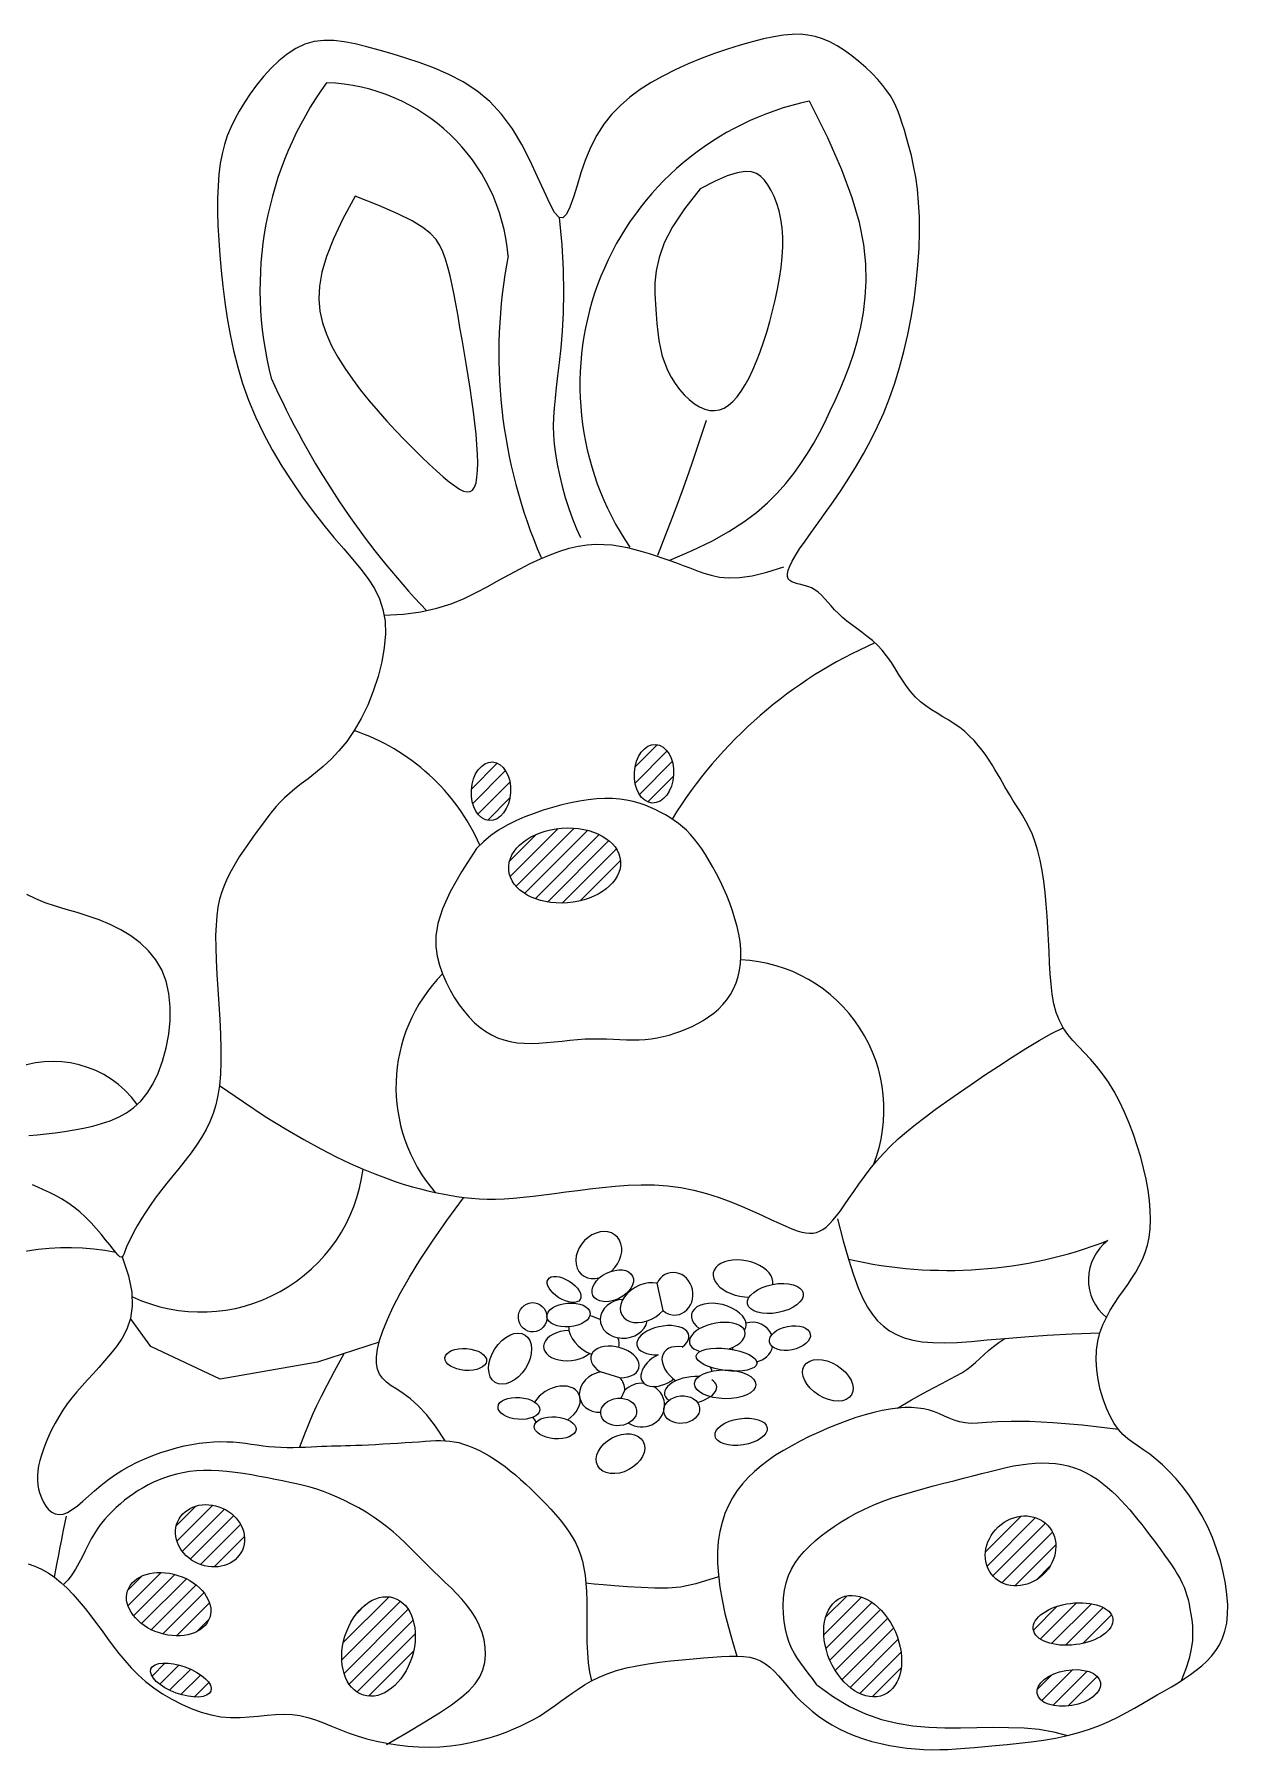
# Model space of a CAD drawing. Extents: x 1069 to 1417, y 503 to 796.
# Drawn here: x 1216.4 to 1417.2, y 503.3 to 791.7 of the extents above; entities that cross this region are included whole.
import ezdxf

# ---------------------------------------------------------------- set-up
doc = ezdxf.new("R2010")
doc.units = 0
doc.header["$LTSCALE"] = 10
doc.header["$MEASUREMENT"] = 0
for name, color, linetype in [('3', 3, 'CONTINUOUS'), ('7', 7, 'CONTINUOUS'), ('BH', 3, 'CONTINUOUS')]:
    doc.layers.add(name, color=color, linetype=linetype)

msp = doc.modelspace()

# ---------------------------------------------------------------- hatches: boundary and pattern name
at = {"layer": 'BH'}
h = msp.add_hatch(dxfattribs=at)
h.set_pattern_fill('ANSI31', color=256, scale=15, style=0)
h.set_pattern_definition([(45, (8891.5754, 11419.2446), (-1.32582521, 1.32582521), [])])
edge = h.paths.add_edge_path()
edge.add_ellipse((1305.65, 651.96), major_axis=(-9.41, -0.73), ratio=0.667745, start_angle=0, end_angle=360)
h.paths.add_polyline_path([(1151.9, 656.68), (1151.2, 654.79), (1150.78, 653.19), (1150.59, 651.86), (1150.62, 650.75), (1150.82, 649.85), (1151.16, 649.1), (1151.62, 648.48), (1152.15, 647.96), (1152.73, 647.5), (1153.36, 647.11), (1154.02, 646.78), (1154.72, 646.52), (1155.46, 646.31), (1156.23, 646.18), (1157.02, 646.11), (1157.84, 646.1), (1158.68, 646.16), (1159.53, 646.29), (1160.38, 646.47), (1161.23, 646.72), (1162.05, 647.02), (1162.85, 647.38), (1163.61, 647.79), (1164.32, 648.25), (1164.97, 648.76), (1165.57, 649.31), (1166.1, 649.9), (1166.56, 650.52), (1166.96, 651.16), (1167.29, 651.82), (1167.55, 652.49), (1167.74, 653.16), (1167.85, 653.84), (1167.89, 654.51), (1167.86, 655.16), (1167.77, 655.78), (1167.61, 656.38), (1167.39, 656.93), (1167.11, 657.44), (1166.78, 657.89), (1166.4, 658.28), (1165.96, 658.61), (1165.46, 658.88), (1164.91, 659.1), (1164.29, 659.27), (1163.6, 659.38), (1162.84, 659.45), (1162.01, 659.48), (1161.1, 659.47), (1160.1, 659.39), (1159.02, 659.24), (1157.83, 658.99), (1156.53, 658.63), (1155.12, 658.14), (1153.58, 657.49)])
edge = h.paths.add_edge_path()
edge.add_ellipse((1163.61, 674.59), major_axis=(0.94, 4.57), ratio=0.794519, start_angle=0, end_angle=360)
edge = h.paths.add_edge_path()
edge.add_ellipse((1137.2, 663.59), major_axis=(0.94, 4.57), ratio=0.794519, start_angle=0, end_angle=360)
edge = h.paths.add_edge_path()
edge.add_ellipse((1293.25, 664.44), major_axis=(0.28, 4.93), ratio=0.669347, start_angle=0, end_angle=360)
edge = h.paths.add_edge_path()
edge.add_ellipse((1320.68, 667.4), major_axis=(0.28, 4.93), ratio=0.669347, start_angle=0, end_angle=360)
edge = h.paths.add_edge_path()
edge.add_ellipse((1130.05, 548.18), major_axis=(-5.17, 0.75), ratio=0.666675, start_angle=0, end_angle=360)
edge = h.paths.add_edge_path()
edge.add_ellipse((1126.23, 535.8), major_axis=(-6.2, 0.9), ratio=0.666675, start_angle=0, end_angle=360)
edge = h.paths.add_edge_path()
edge.add_ellipse((1129.55, 522.14), major_axis=(-6.12, -1.34), ratio=0.666675, start_angle=0, end_angle=360)
h.paths.add_polyline_path([(1157.42, 542.6), (1155.81, 540.7), (1154.6, 538.9), (1153.73, 537.21), (1153.16, 535.62), (1152.85, 534.17), (1152.74, 532.85), (1152.78, 531.69), (1152.94, 530.68), (1153.16, 529.84), (1153.44, 529.16), (1153.77, 528.63), (1154.14, 528.23), (1154.55, 527.95), (1154.98, 527.78), (1155.44, 527.7), (1155.92, 527.7), (1156.41, 527.78), (1156.9, 527.92), (1157.39, 528.12), (1157.89, 528.37), (1158.37, 528.68), (1158.85, 529.05), (1159.31, 529.46), (1159.75, 529.91), (1160.16, 530.41), (1160.56, 530.94), (1160.92, 531.5), (1161.26, 532.09), (1161.57, 532.71), (1161.84, 533.35), (1162.09, 534.01), (1162.3, 534.68), (1162.47, 535.37), (1162.61, 536.06), (1162.71, 536.76), (1162.77, 537.46), (1162.8, 538.17), (1162.77, 538.87), (1162.71, 539.58), (1162.6, 540.28), (1162.44, 540.97), (1162.2, 541.62), (1161.85, 542.19), (1161.37, 542.64), (1160.71, 542.95), (1159.85, 543.07), (1158.77, 542.96)])
edge = h.paths.add_edge_path()
edge.add_ellipse((1245.99, 539.25), major_axis=(-5.44, 2.4), ratio=0.856369, start_angle=0, end_angle=360)
edge = h.paths.add_edge_path()
edge.add_ellipse((1239.03, 527.75), major_axis=(-6.92, 2.23), ratio=0.699664, start_angle=0, end_angle=360)
edge = h.paths.add_edge_path()
edge.add_ellipse((1241.08, 514.99), major_axis=(-5.04, 1.86), ratio=0.43315, start_angle=0, end_angle=360)
edge = h.paths.add_edge_path()
edge.add_ellipse((1274.33, 520.63), major_axis=(2.53, 8.19), ratio=0.689082, start_angle=0, end_angle=360)
edge = h.paths.add_edge_path()
edge.add_ellipse((1355.79, 520.68), major_axis=(-3.56, 8.2), ratio=0.671203, start_angle=0, end_angle=360)
edge = h.paths.add_edge_path()
edge.add_ellipse((1382.36, 536.71), major_axis=(-4.58, -4.29), ratio=0.878465, start_angle=0, end_angle=360)
edge = h.paths.add_edge_path()
edge.add_ellipse((1390.48, 513.65), major_axis=(-5.32, -0.93), ratio=0.555196, start_angle=0, end_angle=360)
edge = h.paths.add_edge_path()
edge.add_ellipse((1391.19, 524.41), major_axis=(-6.7, -0.86), ratio=0.518026, start_angle=0, end_angle=360)

# ---------------------------------------------------------------- linework, layer by layer
at = {"layer": '3'}
for p, q in [((1322.2, 577.12), (1321.2, 581.7)), ((1314.96, 565.83), (1311.66, 566.79)), ((1315.16, 562.37), (1315.76, 563.72))]:
    msp.add_line(p, q, dxfattribs=at)
for points in [[(1323.33, 703.3), (1327.13, 704.92), (1330.43, 706.53), (1333.3, 708.14), (1335.78, 709.74), (1337.93, 711.35), (1339.8, 712.96), (1341.43, 714.59), (1342.89, 716.22), (1344.21, 717.88), (1345.41, 719.55), (1346.52, 721.24), (1347.55, 722.96), (1348.51, 724.71), (1349.42, 726.48), (1350.29, 728.3), (1351.14, 730.15), (1351.98, 732.04), (1352.79, 733.98), (1353.56, 735.99), (1354.28, 738.09), (1354.92, 740.27), (1355.47, 742.56), (1355.91, 744.97), (1356.23, 747.52), (1356.4, 750.22), (1356.35, 753.15), (1356, 756.41), (1355.26, 760.07), (1354.05, 764.22), (1352.3, 768.95), (1349.91, 774.35), (1346.82, 780.51)], [(1329.47, 726.82), (1328.11, 722.75), (1327.04, 719.56), (1326.16, 716.99), (1325.38, 714.78), (1324.59, 712.65), (1323.71, 710.34), (1322.63, 707.58), (1321.27, 704.12)], [(1361.67, 560.71), (1364, 562.09), (1366.01, 563.22), (1367.73, 564.15), (1369.2, 564.91), (1370.45, 565.56), (1371.53, 566.13), (1372.47, 566.67), (1373.31, 567.21), (1374.07, 567.78), (1374.79, 568.4), (1375.5, 569.05), (1376.22, 569.72), (1376.97, 570.4), (1377.79, 571.09), (1378.7, 571.77), (1379.71, 572.44)]]:
    msp.add_lwpolyline(points, dxfattribs=at)
for centre, radius, start, end in [((1313.86, 748.86), 59.48, 144.2696, 194.5307), ((1264.53, 751.91), 31.7, 4.6894, 88.1009), ((1356.96, 732.82), 48.75, 102.0109, 214.0978), ((1381.22, 738.12), 86.65, 169.1053, 203.3711), ((1383.42, 790.47), 139.13, 203.9728, 223.4335), ((1388.23, 619.88), 75.85, 113.6026, 148.2602), ((1258.84, 640.84), 35.67, 24.0873, 71.3545), ((1334.17, 610.91), 25.21, 338.3605, 87.4872), ((1304.31, 614.7), 27.04, 135.2369, 220.9009), ((1219.52, 601.41), 17.61, 36.1542, 114.5405), ((1222.06, 547.91), 39.78, 78.2604, 121.486)]:
    msp.add_arc(centre, radius, start, end, dxfattribs=at)
for centre, major_axis, ratio, start_param, end_param in [((1311.4, 586.44), (2.9, 3.24), 0.788102, 4.583668, 10.289959), ((1335.66, 582.51), (4.99, -1), 0.59593, 0, 5.040506), ((1324.04, 579.95), (0.62, -3.54), 0.884331, 5.472906, 10.330524), ((1319.1, 578.45), (-3.83, -2.04), 0.694434, 3.818127, 8.363513), ((1315.6, 575.74), (-3.96, -0.37), 0.82167, 4.671993, 9.197374), ((1331.59, 575.47), (-4.55, 1.14), 0.579419, 2.930649, 7.208544), ((1310.58, 572.83), (-3.97, 2.45), 0.628214, 0.312966, 1.847624), ((1310.58, 572.83), (-3.97, 2.45), 0.628214, 4.833873, 5.243588), ((1322.18, 572.14), (-4.36, -0.84), 0.528228, 2.302345, 7.567439), ((1331.33, 572.59), (-4.68, -0.9), 0.506813, 1.917807, 7.096098), ((1337.22, 571.79), (3.52, 0.13), 0.954465, 6.624937, 8.124516), ((1306.32, 571.23), (-4.22, -0.25), 0.60363, 4.666756, 8.789552), ((1314.12, 568.49), (-4.04, 0.99), 0.610792, 1.926413, 7.354629), ((1310.58, 572.83), (-3.97, 2.45), 0.628214, 3.346888, 3.835626), ((1326.28, 567.57), (-3.97, 2.45), 0.628214, 5.283754, 7.760575), ((1322.14, 567.31), (-3.42, -2.12), 0.611285, 4.559749, 8.022718), ((1337.22, 571.79), (3.52, 0.13), 0.954465, 9.660159, 9.75495), ((1337.22, 571.79), (3.52, 0.13), 0.954465, 4.894044, 6.010371), ((1311.94, 563.44), (-3.6, -1.51), 0.849913, 4.443128, 7.452584), ((1311.94, 563.44), (-3.6, -1.51), 0.849913, 9.047336, 9.741649), ((1326.84, 563.73), (-4.39, -0.68), 0.502314, 4.306314, 6.811674), ((1326.84, 563.73), (-4.39, -0.68), 0.502314, 8.037215, 9.9715), ((1326.28, 567.57), (-3.97, 2.45), 0.628214, 10.013182, 10.203236), ((1304.19, 561.08), (-3.83, -2.04), 0.694434, 8.006231, 11.716481), ((1318.61, 561.22), (-3.87, 0.05), 0.947489, 10.912347, 11.832445), ((1318.61, 561.22), (-3.87, 0.05), 0.947489, 7.262524, 10.447903), ((1304.19, 561.08), (-3.83, -2.04), 0.694434, 6.238218, 6.563607)]:
    msp.add_ellipse(centre, major_axis=major_axis, ratio=ratio, start_param=start_param, end_param=end_param, dxfattribs=at)
for centre, major_axis, ratio in [((1305.56, 580.67), (-2.71, 1.7), 0.510981), ((1313.74, 581.29), (-3.34, -1.63), 0.636696), ((1341.1, 579.14), (-4.68, -0.9), 0.506813), ((1300.27, 575.99), (0.12, -2.47), 0.966232), ((1306.3, 576.38), (-3.65, -0.31), 0.542611), ((1343.55, 572.49), (-3.43, -0.68), 0.573062), ((1296.47, 569.03), (-2.53, -3.98), 0.647298), ((1289.01, 568.9), (-3.51, 0.27), 0.52261), ((1332.9, 568.86), (-5.1, 0.64), 0.359689), ((1349.94, 565.39), (-3.97, 2.45), 0.628214), ((1332.66, 564.72), (-5.17, 0.07), 0.46745), ((1297.95, 560.67), (-3.51, 0.27), 0.52261), ((1314.74, 560.07), (-3.02, -0.29), 0.761803), ((1325.34, 560.46), (-3.02, -0.29), 0.761803), ((1304.05, 557.4), (-3.51, 0.27), 0.52261), ((1315.04, 553.04), (-3.83, -2.04), 0.694434), ((1335.34, 556.73), (-4.39, -0.68), 0.502314)]:
    msp.add_ellipse(centre, major_axis=major_axis, ratio=ratio, dxfattribs=at)
at = {"layer": '7'}
for points in [[(1215.37, 534.52), (1216.52, 534.13), (1217.63, 533.64), (1218.73, 533.03), (1219.82, 532.28), (1220.88, 531.41), (1221.94, 530.43), (1222.97, 529.36), (1223.98, 528.21), (1224.98, 527.01), (1225.95, 525.77), (1226.9, 524.51), (1227.83, 523.24), (1228.75, 521.97), (1229.68, 520.71), (1230.64, 519.47), (1231.65, 518.25), (1232.73, 517.05), (1233.88, 515.89), (1235.14, 514.77), (1236.52, 513.69), (1237.99, 512.68), (1239.55, 511.75), (1241.16, 510.91), (1242.81, 510.19), (1244.49, 509.58), (1246.17, 509.13), (1247.83, 508.82), (1249.45, 508.69), (1251.04, 508.69), (1252.58, 508.78), (1254.1, 508.92), (1255.57, 509.08), (1257.01, 509.21), (1258.41, 509.26), (1259.78, 509.21), (1261.12, 509.02), (1262.44, 508.7), (1263.75, 508.28), (1265.07, 507.79), (1266.42, 507.25), (1267.81, 506.68), (1269.25, 506.13), (1270.76, 505.6), (1272.35, 505.12), (1274.01, 504.7), (1275.73, 504.35), (1277.49, 504.07), (1279.28, 503.87), (1281.08, 503.75), (1282.88, 503.71), (1284.67, 503.77), (1286.42, 503.92), (1288.14, 504.16), (1289.81, 504.47), (1291.42, 504.85), (1292.96, 505.27), (1294.43, 505.74), (1295.82, 506.24), (1297.1, 506.76), (1298.29, 507.28), (1299.4, 507.82), (1300.42, 508.37), (1301.4, 508.93), (1302.33, 509.52), (1303.23, 510.12), (1304.13, 510.75), (1305.02, 511.41), (1305.94, 512.09), (1306.9, 512.78), (1307.91, 513.48), (1308.99, 514.17), (1310.16, 514.84), (1311.43, 515.47), (1312.82, 516.05), (1314.35, 516.57), (1316.03, 517.02), (1317.82, 517.4), (1319.69, 517.72), (1321.61, 517.99), (1323.53, 518.22), (1325.43, 518.41), (1327.26, 518.57), (1328.99, 518.71), (1330.58, 518.84), (1332.05, 518.95), (1333.4, 519.01), (1334.63, 519.02), (1335.76, 518.95), (1336.8, 518.81), (1337.75, 518.57), (1338.62, 518.21), (1339.43, 517.74), (1340.19, 517.15), (1340.91, 516.47), (1341.61, 515.72), (1342.32, 514.91), (1343.03, 514.05), (1343.77, 513.18), (1344.56, 512.3), (1345.41, 511.42), (1346.32, 510.57), (1347.3, 509.74), (1348.34, 508.93), (1349.44, 508.17), (1350.61, 507.45), (1351.84, 506.78), (1353.13, 506.16), (1354.49, 505.6), (1355.91, 505.11), (1357.36, 504.68), (1358.83, 504.31), (1360.31, 503.99), (1361.79, 503.74), (1363.24, 503.54), (1364.66, 503.4), (1366.05, 503.31), (1367.4, 503.27), (1368.76, 503.28), (1370.13, 503.33), (1371.55, 503.41), (1373.05, 503.52), (1374.63, 503.65), (1376.33, 503.79), (1378.15, 503.96), (1380.09, 504.14), (1382.1, 504.35), (1384.15, 504.6), (1386.21, 504.89), (1388.26, 505.24), (1390.24, 505.65), (1392.15, 506.14), (1393.95, 506.71), (1395.63, 507.34), (1397.23, 508.03), (1398.74, 508.75), (1400.17, 509.51), (1401.54, 510.27), (1402.86, 511.03), (1404.13, 511.77), (1405.36, 512.49), (1406.57, 513.18), (1407.73, 513.86), (1408.85, 514.54), (1409.92, 515.22), (1410.95, 515.91), (1411.92, 516.63), (1412.84, 517.38), (1413.69, 518.17), (1414.48, 519.01), (1415.19, 519.93), (1415.82, 520.93), (1416.34, 522.02), (1416.75, 523.23), (1417.04, 524.57), (1417.19, 526.04), (1417.21, 527.66), (1417.09, 529.4), (1416.84, 531.25), (1416.47, 533.15), (1415.97, 535.09), (1415.35, 537.04), (1414.63, 538.97), (1413.8, 540.85), (1412.86, 542.64), (1411.85, 544.35), (1410.78, 545.95), (1409.66, 547.45), (1408.52, 548.83), (1407.37, 550.07), (1406.24, 551.18), (1405.14, 552.15), (1404.09, 552.96), (1403.1, 553.67), (1402.15, 554.31), (1401.25, 554.93), (1400.39, 555.57), (1399.59, 556.3), (1398.82, 557.14), (1398.1, 558.14), (1397.42, 559.35), (1396.79, 560.72), (1396.24, 562.23), (1395.77, 563.84), (1395.42, 565.5), (1395.18, 567.18), (1395.08, 568.84), (1395.14, 570.44), (1395.36, 571.95), (1395.72, 573.37), (1396.21, 574.7), (1396.8, 575.97), (1397.46, 577.18), (1398.17, 578.32), (1398.92, 579.43), (1399.66, 580.49), (1400.39, 581.53), (1401.08, 582.55), (1401.73, 583.58), (1402.33, 584.63), (1402.86, 585.73), (1403.32, 586.88), (1403.7, 588.1), (1403.97, 589.42), (1404.14, 590.84), (1404.2, 592.36), (1404.16, 593.96), (1404.03, 595.64), (1403.8, 597.39), (1403.47, 599.2), (1403.06, 601.05), (1402.57, 602.94), (1402, 604.84), (1401.34, 606.75), (1400.62, 608.64), (1399.84, 610.48), (1399, 612.26), (1398.1, 613.94), (1397.16, 615.51), (1396.17, 616.95), (1395.16, 618.23), (1394.12, 619.39), (1393.1, 620.47), (1392.11, 621.5), (1391.17, 622.52), (1390.3, 623.57), (1389.53, 624.68), (1388.89, 625.9), (1388.37, 627.24), (1387.98, 628.72), (1387.69, 630.3), (1387.48, 631.99), (1387.34, 633.76), (1387.23, 635.61), (1387.15, 637.52), (1387.07, 639.48), (1386.97, 641.47), (1386.84, 643.47), (1386.69, 645.47), (1386.5, 647.42), (1386.27, 649.32), (1385.99, 651.14), (1385.67, 652.85), (1385.28, 654.43), (1384.83, 655.87), (1384.34, 657.17), (1383.8, 658.35), (1383.25, 659.43), (1382.68, 660.41), (1382.12, 661.32), (1381.58, 662.16), (1381.06, 662.96), (1380.59, 663.73), (1380.15, 664.48), (1379.73, 665.21), (1379.32, 665.93), (1378.91, 666.65), (1378.49, 667.38), (1378.05, 668.13), (1377.58, 668.9), (1377.06, 669.69), (1376.5, 670.51), (1375.89, 671.33), (1375.24, 672.15), (1374.53, 672.96), (1373.78, 673.73), (1372.97, 674.48), (1372.12, 675.17), (1371.21, 675.81), (1370.27, 676.4), (1369.3, 676.98), (1368.33, 677.56), (1367.36, 678.15), (1366.42, 678.79), (1365.52, 679.49), (1364.68, 680.28), (1363.9, 681.15), (1363.18, 682.11), (1362.5, 683.12), (1361.84, 684.16), (1361.18, 685.21), (1360.52, 686.24), (1359.82, 687.23), (1359.08, 688.16), (1358.28, 689.01), (1357.44, 689.78), (1356.57, 690.49), (1355.69, 691.16), (1354.82, 691.8), (1353.96, 692.42), (1353.15, 693.04), (1352.39, 693.67), (1351.7, 694.32), (1351.07, 694.98), (1350.48, 695.64), (1349.93, 696.27), (1349.39, 696.87), (1348.86, 697.42), (1348.32, 697.91), (1347.76, 698.32), (1347.17, 698.63), (1346.57, 698.87), (1345.96, 699.06), (1345.37, 699.21), (1344.82, 699.35), (1344.31, 699.5), (1343.88, 699.67), (1343.53, 699.89), (1343.28, 700.19), (1343.15, 700.56), (1343.13, 701.03), (1343.25, 701.6), (1343.51, 702.3), (1343.91, 703.12), (1344.47, 704.1), (1345.19, 705.23), (1346.09, 706.52), (1347.13, 707.98), (1348.28, 709.57), (1349.52, 711.3), (1350.82, 713.13), (1352.15, 715.06), (1353.48, 717.08), (1354.77, 719.16), (1356.01, 721.3), (1357.18, 723.5), (1358.29, 725.77), (1359.33, 728.11), (1360.3, 730.54), (1361.19, 733.06), (1362.01, 735.68), (1362.74, 738.4), (1363.39, 741.23), (1363.95, 744.13), (1364.43, 747.07), (1364.81, 750.02), (1365.09, 752.93), (1365.28, 755.76), (1365.36, 758.49), (1365.34, 761.06), (1365.21, 763.46), (1365, 765.68), (1364.71, 767.73), (1364.36, 769.61), (1363.98, 771.34), (1363.58, 772.91), (1363.19, 774.33), (1362.81, 775.61), (1362.46, 776.76), (1362.12, 777.8), (1361.78, 778.76), (1361.4, 779.66), (1360.98, 780.52), (1360.48, 781.38), (1359.88, 782.24), (1359.17, 783.15), (1358.33, 784.12), (1357.37, 785.12), (1356.31, 786.14), (1355.17, 787.14), (1353.98, 788.1), (1352.75, 788.99), (1351.5, 789.79), (1350.26, 790.46), (1349.04, 790.99), (1347.82, 791.38), (1346.58, 791.62), (1345.28, 791.74), (1343.92, 791.72), (1342.45, 791.59), (1340.86, 791.34), (1339.12, 790.97), (1337.22, 790.5), (1335.19, 789.93), (1333.05, 789.26), (1330.85, 788.51), (1328.62, 787.67), (1326.41, 786.75), (1324.24, 785.77), (1322.15, 784.72), (1320.18, 783.61), (1318.33, 782.43), (1316.61, 781.15), (1315.02, 779.77), (1313.56, 778.26), (1312.25, 776.61), (1311.07, 774.8), (1310.05, 772.82), (1309.16, 770.67), (1308.4, 768.45), (1307.73, 766.3), (1307.12, 764.33), (1306.54, 762.69), (1305.97, 761.48), (1305.37, 760.85), (1304.71, 760.92), (1303.97, 761.77), (1303.14, 763.3), (1302.18, 765.35), (1301.09, 767.79), (1299.85, 770.45), (1298.44, 773.19), (1296.85, 775.87), (1295.05, 778.32), (1293.05, 780.44), (1290.88, 782.23), (1288.58, 783.74), (1286.19, 785), (1283.76, 786.06), (1281.32, 786.96), (1278.93, 787.73), (1276.63, 788.43), (1274.45, 789.08), (1272.39, 789.65), (1270.43, 790.14), (1268.58, 790.49), (1266.81, 790.69), (1265.12, 790.71), (1263.5, 790.51), (1261.94, 790.06), (1260.43, 789.36), (1258.97, 788.42), (1257.58, 787.3), (1256.25, 786.02), (1255, 784.64), (1253.83, 783.19), (1252.76, 781.71), (1251.78, 780.25), (1250.91, 778.84), (1250.14, 777.45), (1249.46, 776.07), (1248.89, 774.66), (1248.4, 773.19), (1248.01, 771.64), (1247.7, 769.99), (1247.47, 768.19), (1247.33, 766.24), (1247.25, 764.14), (1247.25, 761.91), (1247.32, 759.56), (1247.45, 757.12), (1247.63, 754.6), (1247.87, 752.01), (1248.16, 749.37), (1248.49, 746.7), (1248.89, 744.01), (1249.37, 741.28), (1249.94, 738.54), (1250.64, 735.78), (1251.47, 733.01), (1252.46, 730.22), (1253.62, 727.43), (1254.96, 724.63), (1256.46, 721.86), (1258.09, 719.13), (1259.8, 716.48), (1261.57, 713.93), (1263.36, 711.5), (1265.12, 709.22), (1266.84, 707.11), (1268.47, 705.2), (1270, 703.43), (1271.38, 701.77), (1272.61, 700.15), (1273.65, 698.52), (1274.48, 696.83), (1275.08, 695.03), (1275.43, 693.07), (1275.49, 690.92), (1275.31, 688.6), (1274.89, 686.19), (1274.26, 683.73), (1273.46, 681.29), (1272.51, 678.92), (1271.43, 676.68), (1270.25, 674.64), (1268.99, 672.82), (1267.68, 671.23), (1266.35, 669.83), (1265.03, 668.6), (1263.73, 667.52), (1262.49, 666.55), (1261.33, 665.67), (1260.28, 664.86), (1259.35, 664.09), (1258.54, 663.35), (1257.81, 662.62), (1257.14, 661.89), (1256.52, 661.15), (1255.9, 660.37), (1255.28, 659.55), (1254.63, 658.67), (1253.93, 657.72), (1253.19, 656.71), (1252.43, 655.64), (1251.66, 654.54), (1250.91, 653.4), (1250.2, 652.24), (1249.53, 651.07), (1248.92, 649.9), (1248.4, 648.72), (1247.96, 647.53), (1247.6, 646.28), (1247.32, 644.95), (1247.12, 643.51), (1246.99, 641.93), (1246.93, 640.17), (1246.95, 638.2), (1247.02, 636.02), (1247.15, 633.66), (1247.31, 631.18), (1247.47, 628.63), (1247.62, 626.08), (1247.75, 623.56), (1247.83, 621.16), (1247.83, 618.91), (1247.75, 616.86), (1247.58, 614.99), (1247.32, 613.29), (1246.97, 611.73), (1246.52, 610.26), (1245.97, 608.88), (1245.32, 607.55), (1244.57, 606.25), (1243.72, 604.95), (1242.79, 603.65), (1241.81, 602.36), (1240.78, 601.07), (1239.74, 599.79), (1238.72, 598.52), (1237.72, 597.26), (1236.77, 596.02), (1235.9, 594.8), (1235.1, 593.61), (1234.38, 592.47), (1233.74, 591.38), (1233.18, 590.36), (1232.69, 589.42), (1232.28, 588.57), (1231.95, 587.84), (1231.7, 587.22), (1231.51, 586.73), (1231.35, 586.37), (1231.19, 586.16), (1231.02, 586.09), (1230.8, 586.18), (1230.52, 586.44), (1230.16, 586.86), (1229.68, 587.46), (1229.1, 588.19), (1228.42, 589.04), (1227.67, 589.96), (1226.85, 590.93), (1225.96, 591.9), (1225.03, 592.85), (1224.06, 593.73), (1223.06, 594.53), (1222.05, 595.25), (1221.02, 595.89), (1220, 596.46), (1218.98, 596.97), (1217.99, 597.44), (1217.02, 597.86), (1216.09, 598.26)], [(1328.47, 765.76), (1325.8, 762.4), (1323.81, 759.38), (1322.42, 756.66), (1321.53, 754.2), (1321.03, 751.97), (1320.83, 749.94), (1320.82, 748.07), (1320.92, 746.33), (1321.04, 744.69), (1321.17, 743.13), (1321.32, 741.65), (1321.52, 740.25), (1321.77, 738.92), (1322.08, 737.64), (1322.48, 736.42), (1322.96, 735.24), (1323.55, 734.1), (1324.22, 733.03), (1324.97, 732.02), (1325.77, 731.11), (1326.61, 730.3), (1327.48, 729.62), (1328.35, 729.08), (1329.22, 728.7), (1330.06, 728.49), (1330.89, 728.46), (1331.69, 728.59), (1332.47, 728.89), (1333.22, 729.36), (1333.96, 729.98), (1334.67, 730.76), (1335.37, 731.7), (1336.05, 732.78), (1336.7, 733.99), (1337.34, 735.33), (1337.95, 736.78), (1338.54, 738.33), (1339.1, 739.96), (1339.64, 741.66), (1340.15, 743.42), (1340.63, 745.22), (1341.07, 747.05), (1341.47, 748.88), (1341.8, 750.72), (1342.06, 752.52), (1342.25, 754.3), (1342.35, 756.01), (1342.34, 757.65), (1342.23, 759.21), (1342.02, 760.67), (1341.73, 762.04), (1341.35, 763.3), (1340.91, 764.45), (1340.41, 765.48), (1339.86, 766.4), (1339.27, 767.19), (1338.65, 767.85), (1337.94, 768.34), (1337.08, 768.63), (1336.02, 768.68), (1334.69, 768.46), (1333.02, 767.92), (1330.97, 767.03), (1328.47, 765.76)], [(1270.4, 764.53), (1268.34, 760.71), (1266.75, 757.36), (1265.58, 754.4), (1264.8, 751.76), (1264.38, 749.4), (1264.28, 747.23), (1264.47, 745.2), (1264.91, 743.24), (1265.58, 741.3), (1266.44, 739.37), (1267.47, 737.46), (1268.65, 735.58), (1269.94, 733.72), (1271.32, 731.9), (1272.77, 730.12), (1274.25, 728.38), (1275.75, 726.7), (1277.24, 725.08), (1278.71, 723.53), (1280.15, 722.07), (1281.54, 720.7), (1282.85, 719.45), (1284.09, 718.32), (1285.22, 717.33), (1286.24, 716.48), (1287.15, 715.79), (1287.95, 715.27), (1288.65, 714.93), (1289.25, 714.78), (1289.76, 714.83), (1290.17, 715.09), (1290.49, 715.58), (1290.74, 716.3), (1290.9, 717.24), (1291, 718.37), (1291.02, 719.68), (1290.99, 721.15), (1290.89, 722.77), (1290.74, 724.5), (1290.55, 726.33), (1290.31, 728.25), (1290.04, 730.23), (1289.74, 732.26), (1289.42, 734.31), (1289.08, 736.37), (1288.74, 738.42), (1288.39, 740.44), (1288.04, 742.42), (1287.71, 744.32), (1287.38, 746.15), (1287.05, 747.9), (1286.72, 749.56), (1286.37, 751.12), (1285.99, 752.58), (1285.59, 753.92), (1285.16, 755.14), (1284.67, 756.24), (1284.02, 757.26), (1283.1, 758.26), (1281.8, 759.27), (1279.99, 760.36), (1277.57, 761.56), (1274.41, 762.94), (1270.4, 764.53)], [(1304.71, 760.92), (1305.15, 756.33), (1305.4, 752.14), (1305.47, 748.34), (1305.41, 744.91), (1305.24, 741.81), (1305.01, 739.03), (1304.74, 736.54), (1304.47, 734.31), (1304.23, 732.33), (1304.03, 730.53), (1303.87, 728.89), (1303.77, 727.34), (1303.73, 725.84), (1303.77, 724.36), (1303.88, 722.83), (1304.09, 721.21), (1304.38, 719.47), (1304.77, 717.64), (1305.23, 715.75), (1305.75, 713.86), (1306.34, 712.01), (1306.97, 710.24), (1307.63, 708.58), (1308.32, 707.1)], [(1275.25, 694.05), (1278.52, 694.2), (1281.47, 694.6), (1284.12, 695.21), (1286.53, 695.98), (1288.74, 696.88), (1290.78, 697.87), (1292.71, 698.89), (1294.56, 699.92), (1296.37, 700.91), (1298.14, 701.84), (1299.87, 702.72), (1301.57, 703.51), (1303.23, 704.21), (1304.84, 704.81), (1306.42, 705.3), (1307.94, 705.66), (1309.43, 705.88), (1310.87, 705.98), (1312.27, 705.97), (1313.63, 705.86), (1314.95, 705.67), (1316.23, 705.42), (1317.48, 705.12), (1318.7, 704.79), (1319.89, 704.43), (1321.05, 704.06), (1322.19, 703.67), (1323.32, 703.27), (1324.45, 702.86), (1325.58, 702.43), (1326.71, 702), (1327.86, 701.57), (1329.04, 701.14), (1330.3, 700.76), (1331.69, 700.47), (1333.27, 700.33), (1335.09, 700.38), (1337.2, 700.68), (1339.67, 701.27), (1342.55, 702.2)], [(1290.84, 654.83), (1288.28, 650.89), (1286.4, 647.52), (1285.11, 644.66), (1284.33, 642.23), (1283.97, 640.14), (1283.95, 638.32), (1284.19, 636.69), (1284.6, 635.19), (1285.12, 633.74), (1285.71, 632.34), (1286.37, 631), (1287.1, 629.73), (1287.89, 628.54), (1288.72, 627.44), (1289.59, 626.43), (1290.49, 625.53), (1291.42, 624.74), (1292.37, 624.05), (1293.35, 623.48), (1294.36, 623.01), (1295.42, 622.63), (1296.51, 622.35), (1297.64, 622.16), (1298.82, 622.06), (1300.04, 622.04), (1301.31, 622.08), (1302.6, 622.18), (1303.91, 622.3), (1305.23, 622.45), (1306.54, 622.59), (1307.83, 622.71), (1309.1, 622.79), (1310.34, 622.83), (1311.54, 622.83), (1312.71, 622.8), (1313.85, 622.75), (1314.96, 622.71), (1316.05, 622.67), (1317.12, 622.65), (1318.17, 622.67), (1319.21, 622.73), (1320.23, 622.84), (1321.24, 623), (1322.24, 623.2), (1323.23, 623.45), (1324.21, 623.75), (1325.18, 624.09), (1326.15, 624.48), (1327.11, 624.91), (1328.06, 625.39), (1328.98, 625.92), (1329.88, 626.5), (1330.73, 627.14), (1331.53, 627.83), (1332.27, 628.59), (1332.94, 629.4), (1333.53, 630.28), (1334.05, 631.22), (1334.48, 632.22), (1334.82, 633.27), (1335.07, 634.37), (1335.24, 635.51), (1335.31, 636.69), (1335.28, 637.91), (1335.16, 639.16), (1334.95, 640.43), (1334.67, 641.72), (1334.31, 643.02), (1333.89, 644.32), (1333.42, 645.61), (1332.91, 646.89), (1332.37, 648.14), (1331.8, 649.36), (1331.21, 650.54), (1330.61, 651.68), (1329.99, 652.76), (1329.36, 653.79), (1328.72, 654.76), (1328.08, 655.65), (1327.43, 656.47), (1326.78, 657.21), (1326.13, 657.88), (1325.47, 658.49), (1324.79, 659.04), (1324.09, 659.55), (1323.36, 660.02), (1322.6, 660.47), (1321.81, 660.9), (1320.98, 661.32), (1320.1, 661.73), (1319.17, 662.1), (1318.19, 662.44), (1317.16, 662.74), (1316.06, 662.97), (1314.91, 663.14), (1313.68, 663.23), (1312.39, 663.24), (1311.04, 663.17), (1309.63, 663.01), (1308.17, 662.79), (1306.68, 662.49), (1305.16, 662.14), (1303.62, 661.72), (1302.06, 661.25), (1300.5, 660.72), (1298.95, 660.13), (1297.43, 659.48), (1295.96, 658.74), (1294.54, 657.92), (1293.21, 657), (1291.97, 655.97), (1290.84, 654.83)], [(1215.48, 606.56), (1216.9, 606.69), (1218.39, 606.84), (1219.94, 607.03), (1221.52, 607.24), (1223.11, 607.5), (1224.69, 607.8), (1226.24, 608.14), (1227.75, 608.55), (1229.2, 609.03), (1230.59, 609.63), (1231.91, 610.36), (1233.16, 611.25), (1234.32, 612.34), (1235.4, 613.65), (1236.38, 615.21), (1237.25, 617.04), (1238, 619.08), (1238.6, 621.28), (1239.03, 623.58), (1239.27, 625.91), (1239.3, 628.22), (1239.08, 630.44), (1238.61, 632.52), (1237.86, 634.4), (1236.85, 636.09), (1235.63, 637.6), (1234.22, 638.94), (1232.66, 640.11), (1230.97, 641.14), (1229.19, 642.04), (1227.35, 642.8), (1225.48, 643.46), (1223.61, 644.05), (1221.77, 644.59), (1219.97, 645.13), (1218.26, 645.7), (1216.65, 646.34), (1215.16, 647.08)], [(1247.58, 614.99), (1251.59, 612.21), (1255.27, 609.77), (1258.66, 607.67), (1261.77, 605.86), (1264.61, 604.31), (1267.21, 602.99), (1269.58, 601.87), (1271.74, 600.92), (1273.7, 600.11), (1275.49, 599.42), (1277.14, 598.83), (1278.65, 598.34), (1280.06, 597.93), (1281.39, 597.57), (1282.65, 597.27), (1283.88, 597), (1285.08, 596.74), (1286.29, 596.52), (1287.49, 596.31), (1288.72, 596.14), (1289.97, 596.01), (1291.26, 595.92), (1292.6, 595.87), (1294.01, 595.87), (1295.49, 595.93), (1297.04, 596.03), (1298.66, 596.18), (1300.36, 596.36), (1302.13, 596.57), (1303.96, 596.8), (1305.87, 597.06), (1307.85, 597.32), (1309.89, 597.58), (1311.99, 597.83), (1314.14, 598.05), (1316.32, 598.2), (1318.53, 598.28), (1320.75, 598.25), (1322.97, 598.11), (1325.19, 597.82), (1327.38, 597.38), (1329.53, 596.8), (1331.62, 596.13), (1333.63, 595.39), (1335.54, 594.62), (1337.32, 593.84), (1338.96, 593.09), (1340.44, 592.4), (1341.75, 591.8), (1342.89, 591.3), (1343.89, 590.88), (1344.76, 590.55), (1345.53, 590.32), (1346.22, 590.17), (1346.85, 590.11), (1347.44, 590.14), (1348, 590.26), (1348.55, 590.46), (1349.09, 590.77), (1349.64, 591.17), (1350.2, 591.68), (1350.78, 592.31), (1351.4, 593.05), (1352.05, 593.91), (1352.74, 594.89), (1353.49, 595.98), (1354.3, 597.15), (1355.16, 598.38), (1356.08, 599.66), (1357.08, 600.96), (1358.14, 602.26), (1359.27, 603.54), (1360.48, 604.78), (1361.78, 605.99), (1363.17, 607.2), (1364.67, 608.41), (1366.28, 609.65), (1368.01, 610.92), (1369.88, 612.26), (1371.89, 613.66), (1374.04, 615.14), (1376.3, 616.68), (1378.62, 618.22), (1380.95, 619.73), (1383.26, 621.18), (1385.49, 622.51), (1387.59, 623.69), (1389.53, 624.68)], [(1285.56, 555.24), (1283.94, 557.69), (1282.42, 559.62), (1281, 561.12), (1279.69, 562.28), (1278.5, 563.17), (1277.42, 563.88), (1276.48, 564.49), (1275.68, 565.08), (1275.02, 565.73), (1274.52, 566.45), (1274.17, 567.29), (1273.99, 568.24), (1273.98, 569.34), (1274.15, 570.61), (1274.51, 572.06), (1275.07, 573.72), (1275.82, 575.6), (1276.8, 577.72), (1278.03, 580.08), (1279.52, 582.71), (1281.31, 585.61), (1283.41, 588.79), (1285.84, 592.27), (1288.64, 596.05)], [(1351.54, 592.56), (1352.52, 588.87), (1353.41, 585.75), (1354.24, 583.13), (1355.03, 580.96), (1355.81, 579.16), (1356.6, 577.67), (1357.43, 576.44), (1358.31, 575.4), (1359.27, 574.5), (1360.33, 573.73), (1361.5, 573.08), (1362.8, 572.56), (1364.23, 572.16), (1365.82, 571.88), (1367.58, 571.73), (1369.53, 571.69), (1371.67, 571.76), (1374.06, 571.93), (1376.72, 572.17), (1379.71, 572.44), (1383.07, 572.72), (1386.83, 572.98), (1391.03, 573.21), (1395.72, 573.37)], [(1231.19, 586.16), (1232.26, 582.98), (1232.8, 580.23), (1232.89, 577.85), (1232.6, 575.79), (1232.01, 574.01), (1231.21, 572.45), (1230.27, 571.07), (1229.26, 569.82), (1228.25, 568.65), (1227.27, 567.55), (1226.3, 566.49), (1225.36, 565.47), (1224.46, 564.47), (1223.59, 563.47), (1222.76, 562.47), (1221.97, 561.43), (1221.23, 560.37), (1220.54, 559.27), (1219.91, 558.16), (1219.33, 557.05), (1218.81, 555.95), (1218.35, 554.87), (1217.95, 553.82), (1217.61, 552.82), (1217.34, 551.88), (1217.14, 550.99), (1217, 550.15), (1216.93, 549.34), (1216.93, 548.56), (1216.99, 547.81), (1217.13, 547.07), (1217.33, 546.33), (1217.61, 545.6), (1217.95, 544.89), (1218.35, 544.24), (1218.82, 543.68), (1219.35, 543.23), (1219.94, 542.93), (1220.58, 542.8), (1221.27, 542.87), (1222.02, 543.16), (1222.81, 543.64), (1223.66, 544.29), (1224.56, 545.05), (1225.52, 545.9), (1226.53, 546.8), (1227.6, 547.72), (1228.73, 548.61), (1229.91, 549.45), (1231.14, 550.23), (1232.42, 550.95), (1233.72, 551.61), (1235.04, 552.21), (1236.38, 552.76), (1237.72, 553.24), (1239.04, 553.67), (1240.36, 554.03), (1241.65, 554.35), (1242.92, 554.6), (1244.16, 554.8), (1245.37, 554.94), (1246.55, 555.04), (1247.7, 555.08), (1248.81, 555.07), (1249.88, 555.02), (1250.92, 554.92), (1251.93, 554.81), (1252.93, 554.67), (1253.92, 554.53), (1254.9, 554.39), (1255.9, 554.28), (1256.9, 554.18), (1257.92, 554.13), (1258.96, 554.11), (1259.99, 554.11), (1261.02, 554.13), (1262.02, 554.17), (1263, 554.22), (1263.93, 554.26), (1264.81, 554.3), (1265.64, 554.34), (1266.43, 554.36), (1267.2, 554.38), (1267.98, 554.4), (1268.77, 554.42), (1269.62, 554.44), (1270.53, 554.47), (1271.53, 554.51), (1272.63, 554.56), (1273.81, 554.62), (1275.04, 554.69), (1276.31, 554.76), (1277.58, 554.84), (1278.83, 554.92), (1280.02, 555), (1281.14, 555.07), (1282.17, 555.15), (1283.1, 555.21), (1283.97, 555.25), (1284.78, 555.26), (1285.56, 555.24), (1286.32, 555.18), (1287.07, 555.07), (1287.85, 554.91), (1288.65, 554.68), (1289.47, 554.39), (1290.32, 554.04), (1291.19, 553.64), (1292.07, 553.18), (1292.96, 552.67), (1293.85, 552.12), (1294.74, 551.52), (1295.62, 550.87), (1296.5, 550.19), (1297.37, 549.47), (1298.24, 548.72), (1299.1, 547.94), (1299.96, 547.13), (1300.81, 546.31), (1301.65, 545.46), (1302.49, 544.6), (1303.32, 543.72), (1304.12, 542.83), (1304.89, 541.92), (1305.62, 541), (1306.3, 540.05), (1306.91, 539.08), (1307.46, 538.1), (1307.93, 537.09), (1308.32, 536.05), (1308.64, 534.96), (1308.9, 533.81), (1309.1, 532.58), (1309.24, 531.27), (1309.34, 529.85), (1309.38, 528.32), (1309.4, 526.67), (1309.39, 524.93), (1309.38, 523.14), (1309.4, 521.35), (1309.47, 519.58), (1309.6, 517.88), (1309.83, 516.29), (1310.16, 514.84)], [(1274.45, 571.8), (1264.08, 568.43), (1247.67, 565.58), (1236.03, 571.1), (1232.6, 575.79)], [(1268.51, 569.87), (1266.89, 566.86), (1265.65, 564.52), (1264.69, 562.66), (1263.92, 561.1), (1263.25, 559.65), (1262.61, 558.13), (1261.89, 556.35), (1261.02, 554.13)], [(1398.82, 557.14), (1392.73, 557.84), (1387.79, 558.26), (1383.85, 558.45), (1380.78, 558.48), (1378.41, 558.41), (1376.6, 558.28), (1375.19, 558.17), (1374.04, 558.14), (1373.01, 558.22), (1372.07, 558.41), (1371.19, 558.68), (1370.36, 559.01), (1369.54, 559.37), (1368.73, 559.73), (1367.89, 560.07), (1367.01, 560.36), (1366.07, 560.58), (1365.07, 560.73), (1364, 560.8), (1362.87, 560.8), (1361.67, 560.71), (1360.4, 560.55), (1359.06, 560.31), (1357.66, 559.99), (1356.19, 559.59), (1354.66, 559.11), (1353.1, 558.57), (1351.52, 557.98), (1349.93, 557.33), (1348.36, 556.64), (1346.81, 555.92), (1345.3, 555.17), (1343.85, 554.4), (1342.46, 553.61), (1341.13, 552.79), (1339.87, 551.93), (1338.69, 551.03), (1337.57, 550.07), (1336.53, 549.07), (1335.57, 547.99), (1334.69, 546.85), (1333.9, 545.64), (1333.21, 544.35), (1332.61, 542.97), (1332.13, 541.5), (1331.76, 539.94), (1331.5, 538.28), (1331.38, 536.52), (1331.39, 534.65), (1331.52, 532.68), (1331.77, 530.61), (1332.14, 528.45), (1332.62, 526.2), (1333.2, 523.88), (1333.87, 521.48), (1334.63, 519.02)], [(1348.1, 514.17), (1347.35, 515.22), (1346.65, 516.16), (1345.99, 517.01), (1345.38, 517.82), (1344.81, 518.62), (1344.3, 519.44), (1343.84, 520.32), (1343.43, 521.29), (1343.09, 522.37), (1342.8, 523.56), (1342.59, 524.82), (1342.46, 526.13), (1342.42, 527.46), (1342.48, 528.8), (1342.64, 530.1), (1342.92, 531.36), (1343.32, 532.54), (1343.84, 533.65), (1344.45, 534.69), (1345.17, 535.68), (1345.97, 536.62), (1346.85, 537.52), (1347.8, 538.38), (1348.8, 539.22), (1349.87, 540.04), (1350.98, 540.83), (1352.16, 541.6), (1353.4, 542.34), (1354.71, 543.06), (1356.1, 543.75), (1357.56, 544.4), (1359.1, 545.02), (1360.73, 545.6), (1362.43, 546.15), (1364.16, 546.66), (1365.93, 547.15), (1367.69, 547.62), (1369.43, 548.07), (1371.14, 548.5), (1372.78, 548.92), (1374.34, 549.32), (1375.82, 549.71), (1377.24, 550.08), (1378.6, 550.42), (1379.91, 550.72), (1381.17, 550.99), (1382.4, 551.2), (1383.61, 551.36), (1384.79, 551.46), (1385.96, 551.5), (1387.1, 551.48), (1388.22, 551.39), (1389.31, 551.23), (1390.38, 551), (1391.41, 550.69), (1392.41, 550.31), (1393.38, 549.86), (1394.32, 549.33), (1395.22, 548.75), (1396.09, 548.11), (1396.94, 547.43), (1397.75, 546.7), (1398.53, 545.95), (1399.29, 545.18), (1400.02, 544.39), (1400.73, 543.59), (1401.42, 542.77), (1402.1, 541.95), (1402.76, 541.12), (1403.41, 540.27), (1404.06, 539.43), (1404.7, 538.57), (1405.34, 537.71), (1405.98, 536.86), (1406.6, 536), (1407.2, 535.16), (1407.76, 534.34), (1408.29, 533.53), (1408.77, 532.75), (1409.19, 532.01), (1409.56, 531.29), (1409.86, 530.6), (1410.12, 529.92), (1410.35, 529.23), (1410.54, 528.51), (1410.71, 527.76), (1410.86, 526.96), (1411.01, 526.09), (1411.15, 525.14), (1411.26, 524.1), (1411.31, 522.94), (1411.26, 521.65), (1411.07, 520.22), (1410.72, 518.62), (1410.17, 516.85), (1409.38, 514.88)], [(1275.65, 504.17), (1279.13, 506.18), (1282.1, 507.94), (1284.58, 509.47), (1286.64, 510.84), (1288.3, 512.08), (1289.61, 513.24), (1290.62, 514.37), (1291.37, 515.52), (1291.89, 516.71), (1292.21, 517.95), (1292.35, 519.21), (1292.3, 520.49), (1292.1, 521.76), (1291.75, 523.01), (1291.28, 524.23), (1290.69, 525.4), (1290, 526.51), (1289.22, 527.56), (1288.37, 528.56), (1287.47, 529.53), (1286.53, 530.48), (1285.56, 531.41), (1284.58, 532.34), (1283.6, 533.28), (1282.64, 534.23), (1281.69, 535.19), (1280.74, 536.15), (1279.78, 537.11), (1278.8, 538.06), (1277.8, 539), (1276.77, 539.91), (1275.7, 540.79), (1274.58, 541.64), (1273.42, 542.44), (1272.23, 543.21), (1271.03, 543.92), (1269.81, 544.59), (1268.6, 545.2), (1267.4, 545.76), (1266.22, 546.25), (1265.07, 546.68), (1263.93, 547.06), (1262.81, 547.4), (1261.69, 547.69), (1260.56, 547.97), (1259.4, 548.22), (1258.2, 548.47), (1256.96, 548.71), (1255.67, 548.97), (1254.33, 549.23), (1252.96, 549.47), (1251.58, 549.7), (1250.2, 549.9), (1248.82, 550.07), (1247.47, 550.18), (1246.17, 550.24), (1244.91, 550.23), (1243.7, 550.16), (1242.54, 550.04), (1241.43, 549.85), (1240.36, 549.62), (1239.34, 549.33), (1238.35, 549.01), (1237.4, 548.64), (1236.48, 548.24), (1235.6, 547.8), (1234.74, 547.33), (1233.92, 546.84), (1233.13, 546.32), (1232.36, 545.77), (1231.62, 545.21), (1230.91, 544.62), (1230.21, 544.01), (1229.55, 543.39), (1228.9, 542.73), (1228.28, 542.03), (1227.68, 541.29), (1227.1, 540.5), (1226.54, 539.64), (1226, 538.73), (1225.48, 537.74), (1224.96, 536.71), (1224.45, 535.66), (1223.92, 534.62), (1223.36, 533.62), (1222.76, 532.68), (1222.12, 531.84), (1221.41, 531.11)], [(1219.82, 532.28), (1220.22, 534.4), (1220.54, 536.04), (1220.78, 537.32), (1220.99, 538.36), (1221.17, 539.28), (1221.35, 540.21), (1221.57, 541.25), (1221.83, 542.54)], [(1331.56, 532.34), (1331.51, 532.32), (1327.71, 531.14), (1325.12, 530.61), (1323.02, 530.46), (1320.83, 530.46), (1318.51, 530.53), (1316.21, 530.66), (1314.04, 530.81), (1312.15, 530.98), (1310.64, 531.13), (1309.65, 531.24), (1309.31, 531.28)], [(1348.1, 514.17), (1350.86, 512.14), (1353.58, 510.53), (1356.27, 509.29), (1358.94, 508.37), (1361.6, 507.72), (1364.25, 507.3), (1366.91, 507.07), (1369.59, 506.97), (1372.28, 506.96), (1374.99, 507), (1377.68, 507.04), (1380.34, 507.03), (1382.95, 506.94), (1385.48, 506.71), (1387.92, 506.29), (1390.24, 505.65)]]:
    msp.add_lwpolyline(points, dxfattribs=at)
for centre, radius, start, end in [((1244.49, 604.34), 27.46, 245.1605, 352.8505), ((1370.11, 658.77), 74.9, 257.1192, 291.0711), ((1401.94, 582.33), 8.18, 126.8298, 231.0522)]:
    msp.add_arc(centre, radius, start, end, dxfattribs=at)
for centre, major_axis, ratio in [((1320.68, 667.4), (0.28, 4.93), 0.669347), ((1293.25, 664.44), (0.28, 4.93), 0.669347), ((1305.65, 651.96), (-9.41, -0.73), 0.667745), ((1245.99, 539.25), (-5.44, 2.4), 0.856369), ((1382.36, 536.71), (-4.58, -4.29), 0.878465), ((1239.03, 527.75), (-6.92, 2.23), 0.699664), ((1274.33, 520.63), (2.53, 8.19), 0.689082), ((1355.79, 520.68), (-3.56, 8.2), 0.671203), ((1391.19, 524.41), (-6.7, -0.86), 0.518026), ((1241.08, 514.99), (-5.04, 1.86), 0.43315), ((1390.48, 513.65), (-5.32, -0.93), 0.555196)]:
    msp.add_ellipse(centre, major_axis=major_axis, ratio=ratio, dxfattribs=at)

doc.saveas('drawing.dxf')
